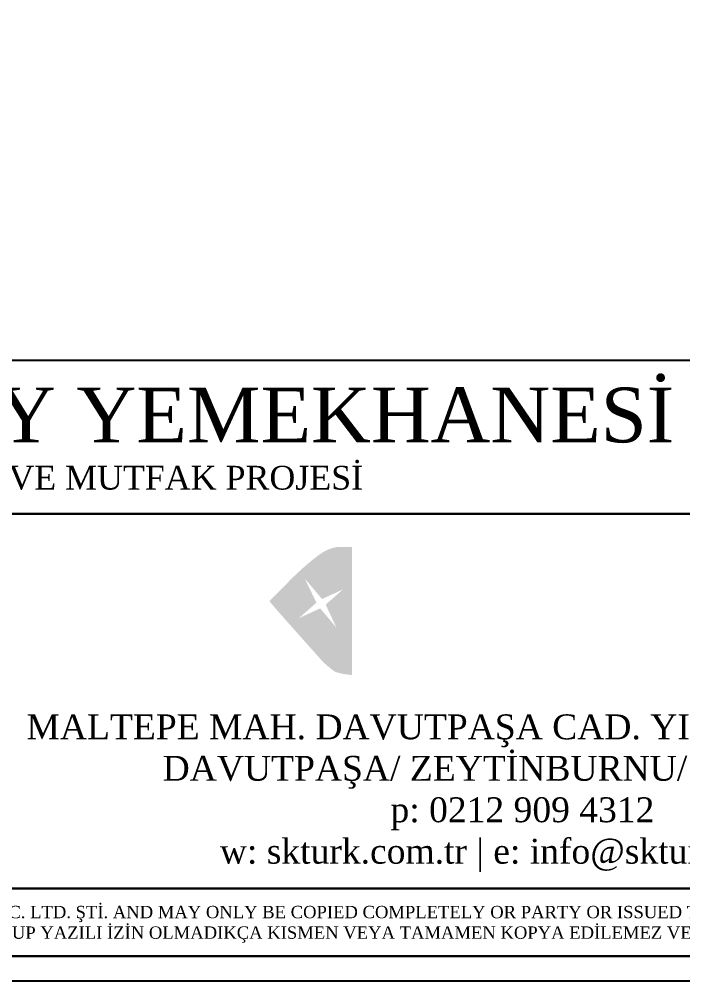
# Model space of a CAD drawing. Header units: centimetres. Extents: x 112015 to 133851, y 84304 to 98493.
# Drawn here: x 118683.6 to 118952.8, y 87433.2 to 87823.1 of the extents above; entities that cross this region are included whole.
import ezdxf
from ezdxf.enums import TextEntityAlignment as Align

# ---------------------------------------------------------------- set-up
doc = ezdxf.new("R2010")
doc.units = ezdxf.units.CM
doc.header["$LTSCALE"] = 100
doc.header["$MEASUREMENT"] = 0
doc.layers.get('0').update_dxf_attribs({"linetype": 'CONTINUOUS'})
doc.layers.add('Sktürk ANTET', color=7, linetype='CONTINUOUS')
doc.styles.add('CGOMEGA', font='times.ttf', dxfattribs={"height": 15})

# ---------------------------------------------------------------- blocks, each defined once
blk = doc.blocks.new('A$C7F967E95')
at = {"layer": 'Sktürk ANTET', "true_color": 0xd83225}
h = blk.add_hatch(color=22, dxfattribs=at)
h.dxf.hatch_style = 1
edge = h.paths.add_edge_path()
edge.add_spline(control_points=[(72.23, 3.25), (72.23, 3.25), (72.23, 55.12), (72.23, 55.12), (72.23, 55.12), (72.23, 55.12), (72.23, 55.12), (72.23, 55.12)], knot_values=[0.863637, 0.863637, 0.863637, 0.863637, 0.886364, 0.886364, 0.886364, 0.88639, 0.909092, 0.909092, 0.909092, 0.909092], degree=3, periodic=0)
edge.add_spline(control_points=[(72.23, 55.12), (72.23, 55.12), (66.52, 55.12), (66.52, 55.12)], knot_values=[0.909092, 0.909092, 0.909092, 0.909092, 1, 1, 1, 1], degree=3, periodic=0)
edge.add_spline(control_points=[(66.52, 55.13), (64, 54.88), (61.45, 53.82), (58.89, 51.94), (58.89, 51.94), (58.89, 51.94), (58.89, 51.94), (58.89, 51.94)], knot_values=[0.045455, 0.045455, 0.045455, 0.045455, 0.068182, 0.068182, 0.068182, 0.068208, 0.09091, 0.09091, 0.09091, 0.09091], degree=3, periodic=0)
edge.add_spline(control_points=[(58.89, 51.94), (56.32, 50.06), (53.7, 47.89), (51.03, 45.42), (51.03, 45.42), (51.03, 45.42), (51.03, 45.42), (51.03, 45.42)], knot_values=[0.09091, 0.09091, 0.09091, 0.09091, 0.113637, 0.113637, 0.113637, 0.113662, 0.136364, 0.136364, 0.136364, 0.136364], degree=3, periodic=0)
edge.add_spline(control_points=[(51.03, 45.42), (49.99, 44.48), (48.93, 43.46), (47.84, 42.38), (47.84, 42.38), (47.84, 42.38), (47.84, 42.38), (47.84, 42.38)], knot_values=[0.136364, 0.136364, 0.136364, 0.136364, 0.159091, 0.159091, 0.159091, 0.159117, 0.181819, 0.181819, 0.181819, 0.181819], degree=3, periodic=0)
edge.add_spline(control_points=[(47.84, 42.38), (46.76, 41.29), (45.68, 40.2), (44.62, 39.12), (44.62, 39.12), (44.62, 39.12), (44.62, 39.12), (44.62, 39.12)], knot_values=[0.181819, 0.181819, 0.181819, 0.181819, 0.204546, 0.204546, 0.204546, 0.204571, 0.227273, 0.227273, 0.227273, 0.227273], degree=3, periodic=0)
edge.add_spline(control_points=[(44.62, 39.12), (43.56, 38.03), (42.52, 36.98), (41.51, 35.97), (41.51, 35.97), (41.51, 35.97), (41.51, 35.97), (41.51, 35.97)], knot_values=[0.227273, 0.227273, 0.227273, 0.227273, 0.25, 0.25, 0.25, 0.250026, 0.272728, 0.272728, 0.272728, 0.272728], degree=3, periodic=0)
edge.add_spline(control_points=[(41.51, 35.97), (40.49, 34.96), (39.57, 34), (38.73, 33.12), (38.73, 33.12), (38.73, 33.12), (38.73, 33.12), (38.73, 33.12)], knot_values=[0.272728, 0.272728, 0.272728, 0.272728, 0.295455, 0.295455, 0.295455, 0.29548, 0.318182, 0.318182, 0.318182, 0.318182], degree=3, periodic=0)
edge.add_spline(control_points=[(38.73, 33.12), (39.12, 32.62), (40.04, 31.55), (41.47, 29.89), (41.47, 29.89), (41.47, 29.89), (41.47, 29.89), (41.47, 29.89)], knot_values=[0.318182, 0.318182, 0.318182, 0.318182, 0.34091, 0.34091, 0.34091, 0.340935, 0.363637, 0.363637, 0.363637, 0.363637], degree=3, periodic=0)
edge.add_spline(control_points=[(41.47, 29.89), (42.9, 28.24), (44.61, 26.3), (46.58, 24.07), (46.58, 24.07), (46.58, 24.07), (46.58, 24.07), (46.58, 24.07)], knot_values=[0.363637, 0.363637, 0.363637, 0.363637, 0.386364, 0.386364, 0.386364, 0.386389, 0.409091, 0.409091, 0.409091, 0.409091], degree=3, periodic=0)
edge.add_spline(control_points=[(46.58, 24.07), (48.56, 21.85), (50.67, 19.48), (52.92, 16.96), (52.92, 16.96), (52.92, 16.96), (52.92, 16.96), (52.92, 16.96)], knot_values=[0.409091, 0.409091, 0.409091, 0.409091, 0.431819, 0.431819, 0.431819, 0.431844, 0.454546, 0.454546, 0.454546, 0.454546], degree=3, periodic=0)
edge.add_spline(control_points=[(52.92, 16.96), (55.17, 14.44), (57.33, 12.02), (59.41, 9.7), (59.41, 9.7), (59.41, 9.7), (59.41, 9.7), (59.41, 9.7)], knot_values=[0.454546, 0.454546, 0.454546, 0.454546, 0.477273, 0.477273, 0.477273, 0.477299, 0.5, 0.5, 0.5, 0.5], degree=3, periodic=0)
edge.add_spline(control_points=[(59.41, 9.7), (59.9, 9.1), (60.47, 8.51), (61.11, 7.92), (61.11, 7.92), (61.11, 7.92), (61.11, 7.92), (61.11, 7.92)], knot_values=[0.5, 0.5, 0.5, 0.5, 0.522728, 0.522728, 0.522728, 0.522753, 0.545455, 0.545455, 0.545455, 0.545455], degree=3, periodic=0)
edge.add_spline(control_points=[(61.11, 7.92), (61.75, 7.33), (62.37, 6.79), (62.96, 6.32), (62.96, 6.32), (62.96, 6.32), (62.96, 6.32), (62.96, 6.32)], knot_values=[0.545455, 0.545455, 0.545455, 0.545455, 0.568182, 0.568182, 0.568182, 0.568208, 0.59091, 0.59091, 0.59091, 0.59091], degree=3, periodic=0)
edge.add_spline(control_points=[(62.96, 6.32), (63.56, 5.85), (64.07, 5.45), (64.52, 5.1), (64.52, 5.1), (64.52, 5.1), (64.52, 5.1), (64.52, 5.1)], knot_values=[0.59091, 0.59091, 0.59091, 0.59091, 0.613637, 0.613637, 0.613637, 0.613662, 0.636364, 0.636364, 0.636364, 0.636364], degree=3, periodic=0)
edge.add_spline(control_points=[(64.52, 5.1), (64.96, 4.76), (65.26, 4.56), (65.41, 4.51), (65.41, 4.51), (65.41, 4.51), (65.41, 4.51), (65.41, 4.51)], knot_values=[0.636364, 0.636364, 0.636364, 0.636364, 0.659091, 0.659091, 0.659091, 0.659117, 0.681819, 0.681819, 0.681819, 0.681819], degree=3, periodic=0)
edge.add_spline(control_points=[(65.41, 4.51), (66.05, 4.26), (66.93, 4.01), (68.04, 3.77), (68.04, 3.77), (68.04, 3.77), (68.04, 3.77), (68.04, 3.77)], knot_values=[0.681819, 0.681819, 0.681819, 0.681819, 0.704546, 0.704546, 0.704546, 0.704571, 0.727273, 0.727273, 0.727273, 0.727273], degree=3, periodic=0)
edge.add_spline(control_points=[(68.04, 3.77), (69.15, 3.52), (70.4, 3.35), (71.78, 3.25)], knot_values=[0.727273, 0.727273, 0.727273, 0.727273, 0.772727, 0.772727, 0.772727, 0.772727], degree=3, periodic=0)
edge.add_spline(control_points=[(71.78, 3.25), (71.78, 3.25), (71.78, 3.25), (71.78, 3.25), (71.78, 3.25), (71.78, 3.25), (72.23, 3.25), (72.23, 3.25), (72.23, 3.25), (72.23, 3.25), (72.23, 3.25), (72.23, 3.25)], knot_values=[0.818181, 0.818181, 0.818181, 0.818181, 0.840909, 0.840909, 0.840909, 0.840935, 0.84096, 0.840986, 0.841011, 0.841036, 0.863637, 0.863637, 0.863637, 0.863637], degree=3, periodic=0)
edge = h.paths.add_edge_path(flags=16)
edge.add_spline(control_points=[(68.57, 37.92), (68.57, 37.92), (68.57, 37.92), (68.57, 37.92), (68.57, 37.92), (68.57, 37.92), (61.55, 31.74), (61.55, 31.74), (61.55, 31.74), (61.55, 31.74), (65.9, 22.42), (65.9, 22.42)], knot_values=[0.222222, 0.222222, 0.222222, 0.222222, 0.277778, 0.277778, 0.277778, 0.277803, 0.333333, 0.333333, 0.333333, 0.333359, 0.444444, 0.444444, 0.444444, 0.444444], degree=3, periodic=0)
edge.add_spline(control_points=[(65.9, 22.42), (65.9, 22.42), (65.9, 22.42), (65.9, 22.42), (65.9, 22.42), (65.9, 22.42), (59.3, 30.21), (59.3, 30.21), (59.3, 30.21), (59.3, 30.21), (50.6, 26.22), (50.6, 26.22)], knot_values=[0.444444, 0.444444, 0.444444, 0.444444, 0.5, 0.5, 0.5, 0.500025, 0.555556, 0.555556, 0.555556, 0.555581, 0.666667, 0.666667, 0.666667, 0.666667], degree=3, periodic=0)
edge.add_spline(control_points=[(50.6, 26.22), (50.6, 26.22), (50.6, 26.22), (50.6, 26.22), (50.6, 26.22), (50.6, 26.22), (57.8, 32.52), (57.8, 32.52), (57.8, 32.52), (57.8, 32.52), (53.05, 42.3), (53.05, 42.3), (53.05, 42.3), (60.07, 34.01), (60.07, 34.01), (60.07, 34.01), (60.07, 34.01), (68.57, 37.92), (68.57, 37.92)], knot_values=[0.666667, 0.666667, 0.666667, 0.666667, 0.722222, 0.722222, 0.722222, 0.722248, 0.777778, 0.777778, 0.777778, 0.777803, 1, 1, 1, 1.111111, 1.111111, 1.111111, 1.111137, 1.222222, 1.222222, 1.222222, 1.222222], degree=3, periodic=0)

msp = doc.modelspace()

# ---------------------------------------------------------------- linework, layer by layer
for points in [[(115028.61, 87433.23), (119143.61, 87433.23), (119143.61, 90373.23), (115028.61, 90373.23)], [(115038.61, 87443.23), (119133.61, 87443.23), (119133.61, 90363.23), (115038.61, 90363.23)]]:
    msp.add_lwpolyline(points, close=True)
at = {"layer": 'Sktürk ANTET'}
for points in [[(118335.06, 87684.91), (119133.61, 87684.91), (119133.61, 87622.63), (118335.06, 87622.63)], [(118680.15, 87622.63), (119095.34, 87622.63), (119095.34, 87470.64), (118680.15, 87470.64)], [(118335.06, 87470.64), (119133.61, 87470.64), (119133.61, 87443.23), (118335.06, 87443.23)]]:
    msp.add_lwpolyline(points, close=True, dxfattribs=at)

# ---------------------------------------------------------------- block references
msp.add_blockref('A$C7F967E95', (118746.36, 87554.02))

# ---------------------------------------------------------------- texts
at = {"layer": 'Sktürk ANTET', "style": 'CGOMEGA'}
for s, height, p in [('ROLYPOLY YEMEKHANESİ', 22.2361, (118734.33, 87651.56)), ('BAR VE MUTFAK PROJESİ', 9.6356, (118734.33, 87632.41))]:
    msp.add_text(s, height=height, dxfattribs=at).set_placement(p, align=Align.CENTER)
at = {"layer": 'Sktürk ANTET', "attachment_point": 5, "style": 'CGOMEGA'}
for s, insert, char_height, width in [('MALTEPE MAH. DAVUTPAŞA CAD. YILDIZ SOK. NO: 6/ A\\PDAVUTPAŞA/ ZEYTİNBURNU/ İSTANBUL\\Pp: 0212 909 4312\\Pw: skturk.com.tr | e: info@skturk.com.tr', (118887.74, 87509.32), 10.0863, 474.4046), ("THIS DRAWING REMAINS THE PROPERTY OF {\\fTimes New Roman|b0|i0|c162|p18;SKTÜRK ENDÜSTRİYEL MUTFAK SAN. VE TİC. LTD. ŞTİ. }AND MAY ONLY BE COPIED COMPLETELY OR PARTY OR ISSUED TO THIRD PARTY WITH OUR PRIOR CONSENT.\\PBU RESİM {\\fTimes New Roman|b0|i0|c162|p18;SKTÜRK ENDÜSTRİYEL MUTFAK SAN. VE TİC. LTD. ŞTİ.'NİN }MALI OLUP YAZILI İZİN OLMADIKÇA KISMEN VEYA TAMAMEN KOPYA EDİLEMEZ VE ÜÇÜNCÜ ŞAHISLARA VERİLEMEZ.", (118739.05, 87456.12), 5, 796.0812)]:
    msp.add_mtext(s, dxfattribs=dict(at, insert=insert, char_height=char_height, width=width))

doc.saveas('drawing.dxf')
